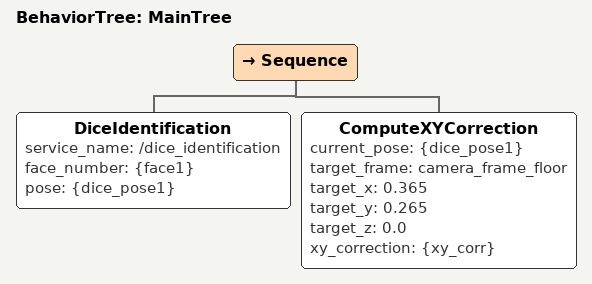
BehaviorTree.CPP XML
<root BTCPP_format="4" main_tree_to_execute="MainTree">
    <BehaviorTree ID="MainTree">
        <Sequence>
            <DiceIdentification service_name="/dice_identification" face_number="{face1}" pose="{dice_pose1}"/>
            <ComputeXYCorrection current_pose="{dice_pose1}" target_frame="camera_frame_floor" target_x="0.365" target_y="0.265" target_z="0.0" xy_correction="{xy_corr}"/>
        </Sequence>
    </BehaviorTree>
</root>
